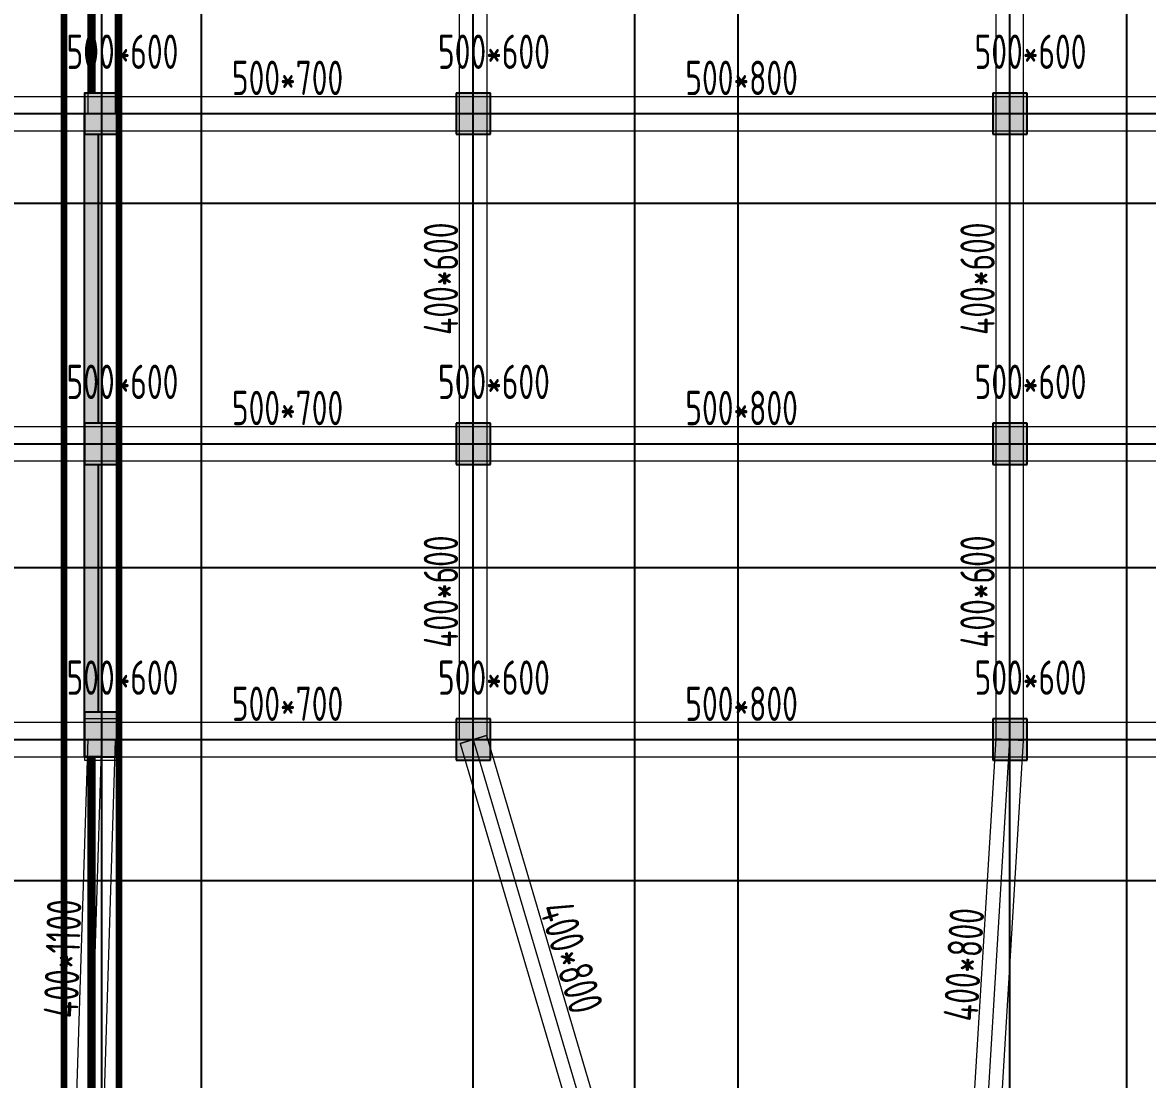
# Model space of a CAD drawing. Extents: x 369444 to 684549, y -549309 to 575337.
# Drawn here: x 404622 to 420974, y 355664 to 371032 of the extents above; entities that cross this region are included whole.
import ezdxf

# ---------------------------------------------------------------- set-up
doc = ezdxf.new("R2010")
doc.units = 0
doc.header["$LTSCALE"] = 1000
doc.header["$MEASUREMENT"] = 0
doc.linetypes.add('__DASH', pattern=[0.35, 0.25, -0.1])
doc.linetypes.add('DASH', pattern=[0.35, 0.25, -0.1])
for name, color, linetype, lineweight, true_color in [('-1-0-1', 7, 'Continuous', 0, 0xc0c0c0), ('-1-1-2', 7, 'Continuous', 0, 0xc0c0c0), ('-2-0-1', 1, 'Continuous', 0, 0xff0000), ('-2-1-2', 9, 'Continuous', 0, 0x808080), ('1-6-1', 7, 'Continuous', 0, 0x55ff55), ('1-6-2', 7, 'Continuous', 0, 0x55ff55), ('11-6-1', 2, 'Continuous', 0, 0xffff00), ('11-6-2', 2, 'Continuous', 0, 0xffff00), ('11-6-5', 2, 'Continuous', 0, 0xffff00), ('12-6-1', 4, 'Continuous', 0, 0x00ffff), ('12-6-2', 4, 'Continuous', 0, 0x00ffff), ('12-6-5', 4, 'Continuous', 0, 0x00ffff)]:
    doc.layers.add(name, color=color, linetype=linetype, lineweight=lineweight, true_color=true_color)
for name, color, linetype in [('A-COLU-CONC', 9, 'Continuous'), ('A-WALL-HATCH', 8, 'Continuous'), ('COLUMN', 9, 'Continuous'), ('DOTE', 1, 'Continuous'), ('PUB_HATCH', 8, 'Continuous'), ('WALL', 9, 'Continuous'), ('WINDOW', 4, 'Continuous'), ('防火分区线', 7, 'Continuous')]:
    doc.layers.add(name, color=color, linetype=linetype)
doc.styles.add('yjkcad', font='yjkeng.shx', dxfattribs={"width": 0.7, "height": 250, "bigfont": 'yjkchn.shx'})

# ---------------------------------------------------------------- blocks, each defined once
blk = doc.blocks.new('$DorLib2D$00000213')
at = {"color": 0, "linetype": 'DASH', "const_width": 0.02}
blk.add_lwpolyline([(0.5, 0), (-0.5, 0)], dxfattribs=at)
blk = doc.blocks.new('_FZH')
blk.add_lwpolyline([(-0.5, -0.5), (0.5, -0.5), (0.5, 0.5), (-0.5, 0.5)], close=True)
at = {"layer": 'PUB_HATCH'}
blk.add_solid([(-0.5, -0.5), (0.5, -0.5), (-0.5, 0.5), (0.5, 0.5)], dxfattribs=at)

msp = doc.modelspace()

# ---------------------------------------------------------------- hatches: boundary and pattern name
at = {"layer": 'A-WALL-HATCH'}
for points in [[(406024.7, 369406.6), (406024.7, 370006.6), (405524.7, 370006.6), (405524.7, 369406.6)], [(411424.7, 369406.6), (411424.7, 370006.6), (410924.7, 370006.6), (410924.7, 369406.6)], [(419224.7, 369406.6), (419224.7, 370006.6), (418724.7, 370006.6), (418724.7, 369406.6)], [(406024.7, 364606.6), (406024.7, 365206.6), (405524.7, 365206.6), (405524.7, 364606.6)], [(411424.7, 364606.6), (411424.7, 365206.6), (410924.7, 365206.6), (410924.7, 364606.6)], [(419224.7, 364606.6), (419224.7, 365206.6), (418724.7, 365206.6), (418724.7, 364606.6)], [(406024.7, 360357), (406024.7, 361006.8), (405524.7, 361006.8), (405524.7, 360357)], [(411424.7, 360306.6), (411424.7, 360906.6), (410924.7, 360906.6), (410924.7, 360306.6)], [(419224.7, 360306.6), (419224.7, 360906.6), (418724.7, 360906.6), (418724.7, 360306.6)]]:
    msp.add_hatch(color=256, dxfattribs=at).paths.add_polyline_path(points)
at = {"layer": 'PUB_HATCH'}
msp.add_hatch(color=256, dxfattribs=at).paths.add_polyline_path([(405774.6, 369406.6), (405524.6, 369406.6), (405524.6, 360357), (405774.6, 360357)])

# ---------------------------------------------------------------- linework, layer by layer
at = {"layer": '-1-0-1', "color": 0}
for p in [(405774.3, 369707.1, -3600), (411174.3, 369707.1, -3600), (418974.3, 369707.1, -3600), (405774.3, 364907.1, -3600), (411174.3, 364907.1, -3600), (418974.3, 364907.1, -3600), (405774.3, 360607.1, -3600), (411174.3, 360607.1, -3600), (418974.3, 360607.1, -3600)]:
    msp.add_point(p, dxfattribs=at)
at = {"layer": '-1-1-2', "color": 0}
for p, q in [((405774.3, 369707.1, -3600), (405774.3, 369707.1)), ((411174.3, 369707.1, -3600), (411174.3, 369707.1)), ((418974.3, 369707.1, -3600), (418974.3, 369707.1)), ((405774.3, 364907.1, -3600), (405774.3, 364907.1)), ((411174.3, 364907.1, -3600), (411174.3, 364907.1)), ((418974.3, 364907.1, -3600), (418974.3, 364907.1)), ((405774.3, 360607.1, -3600), (405774.3, 360607.1)), ((411174.3, 360607.1, -3600), (411174.3, 360607.1)), ((418974.3, 360607.1, -3600), (418974.3, 360607.1))]:
    msp.add_line(p, q, dxfattribs=at)
at = {"layer": '-2-0-1', "color": 0}
for p, q in [((411174.3, 369707.1, -3600), (411174.3, 376307.1, -3600)), ((418974.3, 369707.1, -3600), (418974.3, 376307.1, -3600)), ((405774.3, 369707.1, -3600), (405774.3, 376252, -3600)), ((400124.3, 369707.1, -3600), (405774.3, 369707.1, -3600)), ((405774.3, 369707.1, -3600), (411174.3, 369707.1, -3600)), ((405774.3, 364907.1, -3600), (405774.3, 369707.1, -3600)), ((411174.3, 364907.1, -3600), (411174.3, 369707.1, -3600)), ((411174.3, 369707.1, -3600), (418974.3, 369707.1, -3600)), ((418974.3, 369707.1, -3600), (426774.3, 369707.1, -3600)), ((418974.3, 364907.1, -3600), (418974.3, 369707.1, -3600)), ((400124.3, 364907.1, -3600), (405774.3, 364907.1, -3600)), ((405774.3, 364907.1, -3600), (411174.3, 364907.1, -3600)), ((405774.3, 360607.1, -3600), (405774.3, 364907.1, -3600)), ((411174.3, 360607.1, -3600), (411174.3, 364907.1, -3600)), ((411174.3, 364907.1, -3600), (418974.3, 364907.1, -3600)), ((418974.3, 364907.1, -3600), (426774.3, 364907.1, -3600)), ((418974.3, 360607.1, -3600), (418974.3, 364907.1, -3600)), ((400124.3, 360607.1, -3600), (405774.3, 360607.1, -3600)), ((405574.4, 354206.9, -3600), (405774.3, 360607.1, -3600)), ((405774.3, 360607.1, -3600), (411174.3, 360607.1, -3600)), ((411174.3, 360607.1, -3600), (413124.3, 354007.1, -3600)), ((411174.3, 360607.1, -3600), (418974.3, 360607.1, -3600)), ((418574.4, 354006.9, -3600), (418974.3, 360607.1, -3600)), ((418974.3, 360607.1, -3600), (426774.3, 360607.1, -3600))]:
    msp.add_line(p, q, dxfattribs=at)
at = {"layer": '-2-1-2', "color": 0}
for p, q in [((411174.3, 369707.1), (411174.3, 376307.1)), ((418974.3, 369707.1), (418974.3, 376307.1)), ((405774.3, 369707.1), (405774.3, 376252)), ((400124.3, 369707.1), (405774.3, 369707.1)), ((405774.3, 369707.1), (411174.3, 369707.1)), ((405774.3, 364907.1), (405774.3, 369707.1)), ((411174.3, 364907.1), (411174.3, 369707.1)), ((411174.3, 369707.1), (418974.3, 369707.1)), ((418974.3, 369707.1), (426774.3, 369707.1)), ((418974.3, 364907.1), (418974.3, 369707.1)), ((400124.3, 364907.1), (405774.3, 364907.1)), ((405774.3, 364907.1), (411174.3, 364907.1)), ((405774.3, 360607.1), (405774.3, 364907.1)), ((411174.3, 360607.1), (411174.3, 364907.1)), ((411174.3, 364907.1), (418974.3, 364907.1)), ((418974.3, 364907.1), (426774.3, 364907.1)), ((418974.3, 360607.1), (418974.3, 364907.1)), ((400124.3, 360607.1), (405774.3, 360607.1)), ((405574.4, 354206.9), (405774.3, 360607.1)), ((405774.3, 360607.1), (411174.3, 360607.1)), ((411174.3, 360607.1), (413124.3, 354007.1)), ((411174.3, 360607.1), (418974.3, 360607.1)), ((418574.4, 354006.9), (418974.3, 360607.1)), ((418974.3, 360607.1), (426774.3, 360607.1))]:
    msp.add_line(p, q, dxfattribs=at)
at = {"layer": '1-6-1', "color": 0}
for p, q in [((405524.3, 369707.1, -8700), (405524.3, 364907.1, -8700)), ((405524.3, 369707.1, -5100), (405524.3, 369707.1, -8700)), ((405524.3, 364907.1, -5100), (405524.3, 369707.1, -5100)), ((405524.3, 369707.1, -8700), (405524.3, 369707.1, -5100)), ((405774.3, 369707.1, -8700), (405524.3, 369707.1, -8700)), ((405524.3, 369707.1, -5100), (405774.3, 369707.1, -5100)), ((405774.3, 369707.1, -5100), (405774.3, 364907.1, -5100)), ((405774.3, 369707.1, -8700), (405774.3, 369707.1, -5100)), ((405774.3, 364907.1, -8700), (405774.3, 369707.1, -8700)), ((405774.3, 369707.1, -5100), (405774.3, 369707.1, -8700)), ((405524.3, 364907.1, -8700), (405524.3, 364907.1, -5100)), ((405524.3, 364907.1, -8700), (405524.3, 360607.1, -8700)), ((405524.3, 364907.1, -5100), (405524.3, 364907.1, -8700)), ((405524.3, 360607.1, -5100), (405524.3, 364907.1, -5100)), ((405774.3, 364907.1, -5100), (405774.3, 364907.1, -8700)), ((405774.3, 364907.1, -5100), (405774.3, 360607.1, -5100)), ((405774.3, 364907.1, -8700), (405774.3, 364907.1, -5100)), ((405774.3, 360607.1, -8700), (405774.3, 364907.1, -8700)), ((405524.3, 360607.1, -8700), (405524.3, 360607.1, -5100)), ((405524.3, 360607.1, -8700), (405774.3, 360607.1, -8700)), ((405524.3, 360607.1, -5100), (405524.3, 360607.1, -8700)), ((405774.3, 360607.1, -5100), (405524.3, 360607.1, -5100)), ((405774.3, 360607.1, -5100), (405774.3, 360607.1, -8700)), ((405774.3, 360607.1, -8700), (405774.3, 360607.1, -5100))]:
    msp.add_line(p, q, dxfattribs=at)
at = {"layer": '1-6-2', "color": 0}
for p, q in [((405774.3, 369707.1, -5100), (405774.3, 364907.1, -5100)), ((405774.3, 369707.1, -8700), (405774.3, 369707.1, -5100)), ((405774.3, 364907.1, -8700), (405774.3, 369707.1, -8700)), ((405774.3, 364907.1, -5100), (405774.3, 364907.1, -8700)), ((405774.3, 364907.1, -5100), (405774.3, 360607.1, -5100)), ((405774.3, 364907.1, -8700), (405774.3, 364907.1, -5100)), ((405774.3, 360607.1, -8700), (405774.3, 364907.1, -8700)), ((405774.3, 360607.1, -5100), (405774.3, 360607.1, -8700))]:
    msp.add_line(p, q, dxfattribs=at)
at = {"layer": '11-6-1', "color": 0}
for p, q in [((405524.3, 370007.1, -5100), (405524.3, 369407.1, -5100)), ((406024.3, 370007.1, -5100), (405524.3, 370007.1, -5100)), ((405524.3, 370007.1, -8700), (405524.3, 369407.1, -8700)), ((406024.3, 370007.1, -8700), (405524.3, 370007.1, -8700)), ((405524.3, 370007.1, -8700), (405524.3, 370007.1, -5100)), ((406024.3, 369407.1, -5100), (406024.3, 370007.1, -5100)), ((406024.3, 369407.1, -8700), (406024.3, 370007.1, -8700)), ((406024.3, 370007.1, -8700), (406024.3, 370007.1, -5100)), ((410924.3, 370007.1), (410924.3, 369407.1)), ((411424.3, 370007.1), (410924.3, 370007.1)), ((410924.3, 370007.1, -3600), (410924.3, 369407.1, -3600)), ((411424.3, 370007.1, -3600), (410924.3, 370007.1, -3600)), ((410924.3, 370007.1, -3600), (410924.3, 370007.1)), ((411424.3, 369407.1), (411424.3, 370007.1)), ((411424.3, 369407.1, -3600), (411424.3, 370007.1, -3600)), ((411424.3, 370007.1, -3600), (411424.3, 370007.1)), ((418724.3, 370007.1), (418724.3, 369407.1)), ((419224.3, 370007.1), (418724.3, 370007.1)), ((418724.3, 370007.1, -3600), (418724.3, 369407.1, -3600)), ((419224.3, 370007.1, -3600), (418724.3, 370007.1, -3600)), ((418724.3, 370007.1, -3600), (418724.3, 370007.1)), ((419224.3, 369407.1), (419224.3, 370007.1)), ((419224.3, 369407.1, -3600), (419224.3, 370007.1, -3600)), ((419224.3, 370007.1, -3600), (419224.3, 370007.1)), ((405524.3, 369407.1, -5100), (406024.3, 369407.1, -5100)), ((405524.3, 369407.1, -8700), (406024.3, 369407.1, -8700)), ((405524.3, 369407.1, -8700), (405524.3, 369407.1, -5100)), ((406024.3, 369407.1, -8700), (406024.3, 369407.1, -5100)), ((410924.3, 369407.1), (411424.3, 369407.1)), ((410924.3, 369407.1, -3600), (411424.3, 369407.1, -3600)), ((410924.3, 369407.1, -3600), (410924.3, 369407.1)), ((411424.3, 369407.1, -3600), (411424.3, 369407.1)), ((418724.3, 369407.1), (419224.3, 369407.1)), ((418724.3, 369407.1, -3600), (419224.3, 369407.1, -3600)), ((418724.3, 369407.1, -3600), (418724.3, 369407.1)), ((419224.3, 369407.1, -3600), (419224.3, 369407.1)), ((405524.3, 365207.1), (405524.3, 364607.1)), ((406024.3, 365207.1), (405524.3, 365207.1)), ((405524.3, 365207.1, -3600), (405524.3, 364607.1, -3600)), ((406024.3, 365207.1, -3600), (405524.3, 365207.1, -3600)), ((405524.3, 365207.1, -3600), (405524.3, 365207.1)), ((406024.3, 364607.1), (406024.3, 365207.1)), ((406024.3, 364607.1, -3600), (406024.3, 365207.1, -3600)), ((406024.3, 365207.1, -3600), (406024.3, 365207.1)), ((410924.3, 365207.1), (410924.3, 364607.1)), ((411424.3, 365207.1), (410924.3, 365207.1)), ((410924.3, 365207.1, -3600), (410924.3, 364607.1, -3600)), ((411424.3, 365207.1, -3600), (410924.3, 365207.1, -3600)), ((410924.3, 365207.1, -3600), (410924.3, 365207.1)), ((411424.3, 364607.1), (411424.3, 365207.1)), ((411424.3, 364607.1, -3600), (411424.3, 365207.1, -3600)), ((411424.3, 365207.1, -3600), (411424.3, 365207.1)), ((418724.3, 365207.1), (418724.3, 364607.1)), ((419224.3, 365207.1), (418724.3, 365207.1)), ((418724.3, 365207.1, -3600), (418724.3, 364607.1, -3600)), ((419224.3, 365207.1, -3600), (418724.3, 365207.1, -3600)), ((418724.3, 365207.1, -3600), (418724.3, 365207.1)), ((419224.3, 364607.1), (419224.3, 365207.1)), ((419224.3, 364607.1, -3600), (419224.3, 365207.1, -3600)), ((419224.3, 365207.1, -3600), (419224.3, 365207.1)), ((405524.3, 364607.1), (406024.3, 364607.1)), ((405524.3, 364607.1, -3600), (406024.3, 364607.1, -3600)), ((405524.3, 364607.1, -3600), (405524.3, 364607.1)), ((406024.3, 364607.1, -3600), (406024.3, 364607.1)), ((410924.3, 364607.1), (411424.3, 364607.1)), ((410924.3, 364607.1, -3600), (411424.3, 364607.1, -3600)), ((410924.3, 364607.1, -3600), (410924.3, 364607.1)), ((411424.3, 364607.1, -3600), (411424.3, 364607.1)), ((418724.3, 364607.1), (419224.3, 364607.1)), ((418724.3, 364607.1, -3600), (419224.3, 364607.1, -3600)), ((418724.3, 364607.1, -3600), (418724.3, 364607.1)), ((419224.3, 364607.1, -3600), (419224.3, 364607.1)), ((405524.3, 360907.1), (405524.3, 360307.1)), ((406024.3, 360907.1), (405524.3, 360907.1)), ((405524.3, 360907.1, -3600), (405524.3, 360307.1, -3600)), ((406024.3, 360907.1, -3600), (405524.3, 360907.1, -3600)), ((405524.3, 360907.1, -3600), (405524.3, 360907.1)), ((406024.3, 360307.1), (406024.3, 360907.1)), ((406024.3, 360307.1, -3600), (406024.3, 360907.1, -3600)), ((406024.3, 360907.1, -3600), (406024.3, 360907.1)), ((410924.3, 360907.1), (410924.3, 360307.1)), ((411424.3, 360907.1), (410924.3, 360907.1)), ((410924.3, 360907.1, -3600), (410924.3, 360307.1, -3600)), ((411424.3, 360907.1, -3600), (410924.3, 360907.1, -3600)), ((410924.3, 360907.1, -3600), (410924.3, 360907.1)), ((411424.3, 360307.1), (411424.3, 360907.1)), ((411424.3, 360307.1, -3600), (411424.3, 360907.1, -3600)), ((411424.3, 360907.1, -3600), (411424.3, 360907.1)), ((418724.3, 360907.1), (418724.3, 360307.1)), ((419224.3, 360907.1), (418724.3, 360907.1)), ((418724.3, 360907.1, -3600), (418724.3, 360307.1, -3600)), ((419224.3, 360907.1, -3600), (418724.3, 360907.1, -3600)), ((418724.3, 360907.1, -3600), (418724.3, 360907.1)), ((419224.3, 360307.1), (419224.3, 360907.1)), ((419224.3, 360307.1, -3600), (419224.3, 360907.1, -3600)), ((419224.3, 360907.1, -3600), (419224.3, 360907.1)), ((405524.3, 360307.1), (406024.3, 360307.1)), ((405524.3, 360307.1, -3600), (406024.3, 360307.1, -3600)), ((405524.3, 360307.1, -3600), (405524.3, 360307.1)), ((406024.3, 360307.1, -3600), (406024.3, 360307.1)), ((410924.3, 360307.1), (411424.3, 360307.1)), ((410924.3, 360307.1, -3600), (411424.3, 360307.1, -3600)), ((410924.3, 360307.1, -3600), (410924.3, 360307.1)), ((411424.3, 360307.1, -3600), (411424.3, 360307.1)), ((418724.3, 360307.1), (419224.3, 360307.1)), ((418724.3, 360307.1, -3600), (419224.3, 360307.1, -3600)), ((418724.3, 360307.1, -3600), (418724.3, 360307.1)), ((419224.3, 360307.1, -3600), (419224.3, 360307.1))]:
    msp.add_line(p, q, dxfattribs=at)
at = {"layer": '11-6-2', "color": 0}
for p, q in [((405774.3, 369707.1, -8700), (405774.3, 369707.1, -5100)), ((411174.3, 369707.1, -3600), (411174.3, 369707.1)), ((418974.3, 369707.1, -3600), (418974.3, 369707.1)), ((405774.3, 364907.1, -3600), (405774.3, 364907.1)), ((411174.3, 364907.1, -3600), (411174.3, 364907.1)), ((418974.3, 364907.1, -3600), (418974.3, 364907.1)), ((405774.3, 360607.1, -3600), (405774.3, 360607.1)), ((411174.3, 360607.1, -3600), (411174.3, 360607.1)), ((418974.3, 360607.1, -3600), (418974.3, 360607.1))]:
    msp.add_line(p, q, dxfattribs=at)
at = {"layer": '12-6-1', "color": 0}
for p, q in [((410974.3, 369707.1, -5100), (410974.3, 376307.1, -5100)), ((410974.3, 369707.1, -5900), (410974.3, 376307.1, -5900)), ((411374.3, 369707.1, -5100), (411374.3, 376307.1, -5100)), ((411374.3, 369707.1, -5900), (411374.3, 376307.1, -5900)), ((418774.3, 369707.1, -5100), (418774.3, 376307.1, -5100)), ((418774.3, 369707.1, -5900), (418774.3, 376307.1, -5900)), ((419174.3, 369707.1, -5100), (419174.3, 376307.1, -5100)), ((419174.3, 369707.1, -5900), (419174.3, 376307.1, -5900)), ((405574.3, 369707.1, -5100), (405574.3, 376252, -5100)), ((405574.3, 369707.1, -5900), (405574.3, 376252, -5900)), ((405974.3, 369707.1, -5100), (405974.3, 376252, -5100)), ((405974.3, 369707.1, -5900), (405974.3, 376252, -5900)), ((400124.3, 369957.1), (405774.3, 369957.1)), ((400124.3, 369957.1, -700), (405774.3, 369957.1, -700)), ((405774.3, 369957.1), (405774.3, 369457.1)), ((405774.3, 369957.1, -700), (405774.3, 369957.1)), ((405774.3, 369457.1, -700), (405774.3, 369957.1, -700)), ((405774.3, 369957.1), (411174.3, 369957.1)), ((405774.3, 369957.1, -700), (411174.3, 369957.1, -700)), ((405774.3, 369957.1), (405774.3, 369457.1)), ((405774.3, 369957.1, -700), (405774.3, 369957.1)), ((405774.3, 369457.1, -700), (405774.3, 369957.1, -700)), ((411174.3, 369957.1), (411174.3, 369457.1)), ((411174.3, 369957.1, -700), (411174.3, 369957.1)), ((411174.3, 369457.1, -700), (411174.3, 369957.1, -700)), ((411174.3, 369957.1), (411174.3, 369457.1)), ((411174.3, 369957.1, -800), (411174.3, 369957.1)), ((411174.3, 369457.1, -800), (411174.3, 369957.1, -800)), ((411174.3, 369957.1), (418974.3, 369957.1)), ((411174.3, 369957.1, -800), (418974.3, 369957.1, -800)), ((418974.3, 369957.1), (418974.3, 369457.1)), ((418974.3, 369957.1, -800), (418974.3, 369957.1)), ((418974.3, 369457.1, -800), (418974.3, 369957.1, -800)), ((418974.3, 369957.1), (426774.3, 369957.1)), ((418974.3, 369957.1, -800), (426774.3, 369957.1, -800)), ((418974.3, 369957.1), (418974.3, 369457.1)), ((418974.3, 369957.1, -800), (418974.3, 369957.1)), ((418974.3, 369457.1, -800), (418974.3, 369957.1, -800)), ((405574.3, 369707.1, -5100), (405974.3, 369707.1, -5100)), ((405574.3, 369707.1, -5900), (405574.3, 369707.1, -5100)), ((405974.3, 369707.1, -5900), (405574.3, 369707.1, -5900)), ((405974.3, 369707.1, -5100), (405974.3, 369707.1, -5900)), ((410974.3, 369707.1, -5100), (411374.3, 369707.1, -5100)), ((410974.3, 369707.1, -5900), (410974.3, 369707.1, -5100)), ((411374.3, 369707.1, -5900), (410974.3, 369707.1, -5900)), ((410974.3, 369707.1, -5100), (411374.3, 369707.1, -5100)), ((410974.3, 369707.1, -5700), (410974.3, 369707.1, -5100)), ((411374.3, 369707.1, -5700), (410974.3, 369707.1, -5700)), ((410974.3, 364907.1, -5100), (410974.3, 369707.1, -5100)), ((410974.3, 364907.1, -5700), (410974.3, 369707.1, -5700)), ((411374.3, 369707.1, -5100), (411374.3, 369707.1, -5900)), ((411374.3, 369707.1, -5100), (411374.3, 369707.1, -5700)), ((411374.3, 364907.1, -5100), (411374.3, 369707.1, -5100)), ((411374.3, 364907.1, -5700), (411374.3, 369707.1, -5700)), ((418774.3, 369707.1, -5100), (419174.3, 369707.1, -5100)), ((418774.3, 369707.1, -5900), (418774.3, 369707.1, -5100)), ((419174.3, 369707.1, -5900), (418774.3, 369707.1, -5900)), ((418774.3, 369707.1, -5100), (419174.3, 369707.1, -5100)), ((418774.3, 369707.1, -5700), (418774.3, 369707.1, -5100)), ((419174.3, 369707.1, -5700), (418774.3, 369707.1, -5700)), ((418774.3, 364907.1, -5100), (418774.3, 369707.1, -5100)), ((418774.3, 364907.1, -5700), (418774.3, 369707.1, -5700)), ((419174.3, 369707.1, -5100), (419174.3, 369707.1, -5900)), ((419174.3, 369707.1, -5100), (419174.3, 369707.1, -5700)), ((419174.3, 364907.1, -5100), (419174.3, 369707.1, -5100)), ((419174.3, 364907.1, -5700), (419174.3, 369707.1, -5700)), ((400124.3, 369457.1), (405774.3, 369457.1)), ((400124.3, 369457.1, -700), (405774.3, 369457.1, -700)), ((405774.3, 369457.1), (405774.3, 369457.1, -700)), ((405774.3, 369457.1), (411174.3, 369457.1)), ((405774.3, 369457.1, -700), (411174.3, 369457.1, -700)), ((405774.3, 369457.1), (405774.3, 369457.1, -700)), ((411174.3, 369457.1), (411174.3, 369457.1, -700)), ((411174.3, 369457.1), (411174.3, 369457.1, -800)), ((411174.3, 369457.1), (418974.3, 369457.1)), ((411174.3, 369457.1, -800), (418974.3, 369457.1, -800)), ((418974.3, 369457.1), (418974.3, 369457.1, -800)), ((418974.3, 369457.1), (426774.3, 369457.1)), ((418974.3, 369457.1, -800), (426774.3, 369457.1, -800)), ((418974.3, 369457.1), (418974.3, 369457.1, -800)), ((400124.3, 365157.1), (405774.3, 365157.1)), ((400124.3, 365157.1, -700), (405774.3, 365157.1, -700)), ((405774.3, 365157.1), (405774.3, 364657.1)), ((405774.3, 365157.1, -700), (405774.3, 365157.1)), ((405774.3, 364657.1, -700), (405774.3, 365157.1, -700)), ((405774.3, 365157.1), (411174.3, 365157.1)), ((405774.3, 365157.1, -700), (411174.3, 365157.1, -700)), ((405774.3, 365157.1), (405774.3, 364657.1)), ((405774.3, 365157.1, -700), (405774.3, 365157.1)), ((405774.3, 364657.1, -700), (405774.3, 365157.1, -700)), ((411174.3, 365157.1), (411174.3, 364657.1)), ((411174.3, 365157.1, -700), (411174.3, 365157.1)), ((411174.3, 364657.1, -700), (411174.3, 365157.1, -700)), ((411174.3, 365157.1), (411174.3, 364657.1)), ((411174.3, 365157.1, -800), (411174.3, 365157.1)), ((411174.3, 364657.1, -800), (411174.3, 365157.1, -800)), ((411174.3, 365157.1), (418974.3, 365157.1)), ((411174.3, 365157.1, -800), (418974.3, 365157.1, -800)), ((418974.3, 365157.1), (418974.3, 364657.1)), ((418974.3, 365157.1, -800), (418974.3, 365157.1)), ((418974.3, 364657.1, -800), (418974.3, 365157.1, -800)), ((418974.3, 365157.1), (426774.3, 365157.1)), ((418974.3, 365157.1, -800), (426774.3, 365157.1, -800)), ((418974.3, 365157.1), (418974.3, 364657.1)), ((418974.3, 365157.1, -800), (418974.3, 365157.1)), ((418974.3, 364657.1, -800), (418974.3, 365157.1, -800)), ((410974.3, 364907.1, -5100), (411374.3, 364907.1, -5100)), ((410974.3, 364907.1, -5700), (410974.3, 364907.1, -5100)), ((411374.3, 364907.1, -5700), (410974.3, 364907.1, -5700)), ((410974.3, 364907.1, -5100), (411374.3, 364907.1, -5100)), ((410974.3, 364907.1, -5700), (410974.3, 364907.1, -5100)), ((411374.3, 364907.1, -5700), (410974.3, 364907.1, -5700)), ((410974.3, 360607.1, -5100), (410974.3, 364907.1, -5100)), ((410974.3, 360607.1, -5700), (410974.3, 364907.1, -5700)), ((411374.3, 364907.1, -5100), (411374.3, 364907.1, -5700)), ((411374.3, 364907.1, -5100), (411374.3, 364907.1, -5700)), ((411374.3, 360607.1, -5100), (411374.3, 364907.1, -5100)), ((411374.3, 360607.1, -5700), (411374.3, 364907.1, -5700)), ((418774.3, 364907.1, -5100), (419174.3, 364907.1, -5100)), ((418774.3, 364907.1, -5700), (418774.3, 364907.1, -5100)), ((419174.3, 364907.1, -5700), (418774.3, 364907.1, -5700)), ((418774.3, 364907.1, -5100), (419174.3, 364907.1, -5100)), ((418774.3, 364907.1, -5700), (418774.3, 364907.1, -5100)), ((419174.3, 364907.1, -5700), (418774.3, 364907.1, -5700)), ((418774.3, 360607.1, -5100), (418774.3, 364907.1, -5100)), ((418774.3, 360607.1, -5700), (418774.3, 364907.1, -5700)), ((419174.3, 364907.1, -5100), (419174.3, 364907.1, -5700)), ((419174.3, 364907.1, -5100), (419174.3, 364907.1, -5700)), ((419174.3, 360607.1, -5100), (419174.3, 364907.1, -5100)), ((419174.3, 360607.1, -5700), (419174.3, 364907.1, -5700)), ((400124.3, 364657.1), (405774.3, 364657.1)), ((400124.3, 364657.1, -700), (405774.3, 364657.1, -700)), ((405774.3, 364657.1), (405774.3, 364657.1, -700)), ((405774.3, 364657.1), (411174.3, 364657.1)), ((405774.3, 364657.1, -700), (411174.3, 364657.1, -700)), ((405774.3, 364657.1), (405774.3, 364657.1, -700)), ((411174.3, 364657.1), (411174.3, 364657.1, -700)), ((411174.3, 364657.1), (411174.3, 364657.1, -800)), ((411174.3, 364657.1), (418974.3, 364657.1)), ((411174.3, 364657.1, -800), (418974.3, 364657.1, -800)), ((418974.3, 364657.1), (418974.3, 364657.1, -800)), ((418974.3, 364657.1), (426774.3, 364657.1)), ((418974.3, 364657.1, -800), (426774.3, 364657.1, -800)), ((418974.3, 364657.1), (418974.3, 364657.1, -800)), ((400124.3, 360857.1), (405774.3, 360857.1)), ((400124.3, 360857.1, -700), (405774.3, 360857.1, -700)), ((405774.3, 360857.1), (405774.3, 360357.1)), ((405774.3, 360857.1, -700), (405774.3, 360857.1)), ((405774.3, 360357.1, -700), (405774.3, 360857.1, -700)), ((405774.3, 360857.1), (411174.3, 360857.1)), ((405774.3, 360857.1, -700), (411174.3, 360857.1, -700)), ((405774.3, 360857.1), (405774.3, 360357.1)), ((405774.3, 360857.1, -700), (405774.3, 360857.1)), ((405774.3, 360357.1, -700), (405774.3, 360857.1, -700)), ((411174.3, 360857.1), (411174.3, 360357.1)), ((411174.3, 360857.1, -700), (411174.3, 360857.1)), ((411174.3, 360357.1, -700), (411174.3, 360857.1, -700)), ((411174.3, 360857.1), (411174.3, 360357.1)), ((411174.3, 360857.1, -800), (411174.3, 360857.1)), ((411174.3, 360357.1, -800), (411174.3, 360857.1, -800)), ((411174.3, 360857.1), (418974.3, 360857.1)), ((411174.3, 360857.1, -800), (418974.3, 360857.1, -800)), ((418974.3, 360857.1), (418974.3, 360357.1)), ((418974.3, 360857.1, -800), (418974.3, 360857.1)), ((418974.3, 360357.1, -800), (418974.3, 360857.1, -800)), ((418974.3, 360857.1), (426774.3, 360857.1)), ((418974.3, 360857.1, -800), (426774.3, 360857.1, -800)), ((418974.3, 360857.1), (418974.3, 360357.1)), ((418974.3, 360857.1, -800), (418974.3, 360857.1)), ((418974.3, 360357.1, -800), (418974.3, 360857.1, -800)), ((405374.5, 354213.2, -5100), (405574.4, 360613.3, -5100)), ((405374.5, 354213.2, -6200), (405574.4, 360613.3, -6200)), ((405574.4, 360613.3, -5100), (405974.2, 360600.8, -5100)), ((405574.4, 360613.3, -6200), (405574.4, 360613.3, -5100)), ((405974.2, 360600.8, -6200), (405574.4, 360613.3, -6200)), ((405774.3, 354200.7, -5100), (405974.2, 360600.8, -5100)), ((405774.3, 354200.7, -6200), (405974.2, 360600.8, -6200)), ((405974.2, 360600.8, -5100), (405974.2, 360600.8, -6200)), ((410974.3, 360607.1, -5100), (411374.3, 360607.1, -5100)), ((410974.3, 360607.1, -5700), (410974.3, 360607.1, -5100)), ((411374.3, 360607.1, -5700), (410974.3, 360607.1, -5700)), ((411366.1, 360663.7), (410982.5, 360550.4)), ((410982.5, 360550.4, -800), (411366.1, 360663.7, -800)), ((411366.1, 360663.7, -800), (411366.1, 360663.7)), ((411366.1, 360663.7), (413316.1, 354063.7)), ((411366.1, 360663.7, -800), (413316.1, 354063.7, -800)), ((411374.3, 360607.1, -5100), (411374.3, 360607.1, -5700)), ((418374.7, 354019, -5100), (418774.7, 360619.1, -5100)), ((418374.7, 354019, -5900), (418774.7, 360619.1, -5900)), ((418774, 353994.8, -5100), (419174, 360595, -5100)), ((418774, 353994.8, -5900), (419174, 360595, -5900)), ((418774.3, 360607.1, -5100), (419174.3, 360607.1, -5100)), ((418774.3, 360607.1, -5700), (418774.3, 360607.1, -5100)), ((419174.3, 360607.1, -5700), (418774.3, 360607.1, -5700)), ((418774.7, 360619.1, -5100), (419174, 360595, -5100)), ((418774.7, 360619.1, -5900), (418774.7, 360619.1, -5100)), ((419174, 360595, -5900), (418774.7, 360619.1, -5900)), ((419174, 360595, -5100), (419174, 360595, -5900)), ((419174.3, 360607.1, -5100), (419174.3, 360607.1, -5700)), ((410982.5, 360550.4), (410982.5, 360550.4, -800)), ((410982.5, 360550.4), (412932.5, 353950.4)), ((410982.5, 360550.4, -800), (412932.5, 353950.4, -800)), ((400124.3, 360357.1), (405774.3, 360357.1)), ((400124.3, 360357.1, -700), (405774.3, 360357.1, -700)), ((405774.3, 360357.1), (405774.3, 360357.1, -700)), ((405774.3, 360357.1), (411174.3, 360357.1)), ((405774.3, 360357.1, -700), (411174.3, 360357.1, -700)), ((405774.3, 360357.1), (405774.3, 360357.1, -700)), ((411174.3, 360357.1), (411174.3, 360357.1, -700)), ((411174.3, 360357.1), (411174.3, 360357.1, -800)), ((411174.3, 360357.1), (418974.3, 360357.1)), ((411174.3, 360357.1, -800), (418974.3, 360357.1, -800)), ((418974.3, 360357.1), (418974.3, 360357.1, -800)), ((418974.3, 360357.1), (426774.3, 360357.1)), ((418974.3, 360357.1, -800), (426774.3, 360357.1, -800)), ((418974.3, 360357.1), (418974.3, 360357.1, -800))]:
    msp.add_line(p, q, dxfattribs=at)
at = {"layer": '12-6-2', "color": 0}
for p, q in [((411174.3, 369707.1, -5100), (411174.3, 376307.1, -5100)), ((418974.3, 369707.1, -5100), (418974.3, 376307.1, -5100)), ((405774.3, 369707.1, -5100), (405774.3, 376252, -5100)), ((400124.3, 369707.1), (405774.3, 369707.1)), ((405774.3, 369707.1), (411174.3, 369707.1)), ((411174.3, 369707.1), (418974.3, 369707.1)), ((411174.3, 364907.1, -5100), (411174.3, 369707.1, -5100)), ((418974.3, 369707.1), (426774.3, 369707.1)), ((418974.3, 364907.1, -5100), (418974.3, 369707.1, -5100)), ((400124.3, 364907.1), (405774.3, 364907.1)), ((405774.3, 364907.1), (411174.3, 364907.1)), ((411174.3, 364907.1), (418974.3, 364907.1)), ((411174.3, 360607.1, -5100), (411174.3, 364907.1, -5100)), ((418974.3, 364907.1), (426774.3, 364907.1)), ((418974.3, 360607.1, -5100), (418974.3, 364907.1, -5100)), ((400124.3, 360607.1), (405774.3, 360607.1)), ((405574.4, 354206.9, -5100), (405774.3, 360607.1, -5100)), ((405774.3, 360607.1), (411174.3, 360607.1)), ((411174.3, 360607.1), (413124.3, 354007.1)), ((411174.3, 360607.1), (418974.3, 360607.1)), ((418574.4, 354006.9, -5100), (418974.3, 360607.1, -5100)), ((418974.3, 360607.1), (426774.3, 360607.1))]:
    msp.add_line(p, q, dxfattribs=at)
at = {"layer": 'A-COLU-CONC'}
for p, q in [((406024.7, 361006.8), (405524.7, 361006.8)), ((405524.7, 361006.8), (405524.7, 360357)), ((406024.7, 360357), (406024.7, 361006.8)), ((411424.7, 360906.6), (410924.7, 360906.6)), ((410924.7, 360906.6), (410924.7, 360306.6)), ((411424.7, 360306.6), (411424.7, 360906.6)), ((419224.7, 360906.6), (418724.7, 360906.6)), ((418724.7, 360906.6), (418724.7, 360306.6)), ((419224.7, 360306.6), (419224.7, 360906.6)), ((405524.7, 360357), (406024.7, 360357)), ((410924.7, 360306.6), (411424.7, 360306.6)), ((418724.7, 360306.6), (419224.7, 360306.6))]:
    msp.add_line(p, q, dxfattribs=at)
at = {"layer": 'COLUMN', "color": 8}
for p, q in [((406024.7, 370006.6), (405524.7, 370006.6)), ((405524.7, 370006.6), (405524.7, 369406.6)), ((406024.7, 369406.6), (406024.7, 370006.6)), ((411424.7, 370006.6), (410924.7, 370006.6)), ((410924.7, 370006.6), (410924.7, 369406.6)), ((411424.7, 369406.6), (411424.7, 370006.6)), ((419224.7, 370006.6), (418724.7, 370006.6)), ((418724.7, 370006.6), (418724.7, 369406.6)), ((419224.7, 369406.6), (419224.7, 370006.6)), ((405524.7, 369406.6), (406024.7, 369406.6)), ((410924.7, 369406.6), (411424.7, 369406.6)), ((418724.7, 369406.6), (419224.7, 369406.6)), ((406024.7, 365206.6), (405524.7, 365206.6)), ((405524.7, 365206.6), (405524.7, 364606.6)), ((406024.7, 364606.6), (406024.7, 365206.6)), ((411424.7, 365206.6), (410924.7, 365206.6)), ((410924.7, 365206.6), (410924.7, 364606.6)), ((411424.7, 364606.6), (411424.7, 365206.6)), ((419224.7, 365206.6), (418724.7, 365206.6)), ((418724.7, 365206.6), (418724.7, 364606.6)), ((419224.7, 364606.6), (419224.7, 365206.6)), ((405524.7, 364606.6), (406024.7, 364606.6)), ((410924.7, 364606.6), (411424.7, 364606.6)), ((418724.7, 364606.6), (419224.7, 364606.6))]:
    msp.add_line(p, q, dxfattribs=at)
at = {"layer": 'DOTE', "color": 8}
for p, q in [((405774.5, 59364.2), (405774.5, 476704.8)), ((407224.5, 261807), (407224.5, 476704.8)), ((411174.5, 261807), (411174.5, 476704.8)), ((413524.5, 59364.2), (413524.5, 476704.8)), ((415024.5, 261807), (415024.5, 476704.8)), ((418974.5, 261807), (418974.5, 476704.8)), ((420674.5, 59364.2), (420674.5, 476704.8))]:
    msp.add_line(p, q, dxfattribs=at)
at = {"layer": 'DOTE', "color": 8, "lineweight": -2}
for p, q in [((377844.4, 369707), (624570.9, 369707)), ((377844.4, 368407), (624570.9, 368407)), ((377844.4, 364907), (624570.9, 364907)), ((377844.4, 363107), (624570.9, 363107)), ((377844.4, 360607), (624570.9, 360607)), ((377844.4, 358557), (624570.9, 358557))]:
    msp.add_line(p, q, dxfattribs=at)
at = {"layer": 'WALL', "linetype": 'ByBlock'}
for p, q in [((405524.7, 370006.6), (405524.5, 370006.6)), ((405524.5, 370006.6), (405524.5, 369706.6)), ((405524.5, 364906.6), (405524.5, 369706.6)), ((405724.5, 365206.6), (405724.5, 369406.6)), ((405524.5, 360681.9), (405524.5, 364906.6)), ((405724.5, 361006.8), (405724.5, 364606.6)), ((405524.5, 360681.9), (405524.5, 360357)), ((405524.5, 360357), (405524.7, 360357))]:
    msp.add_line(p, q, dxfattribs=at)
at = {"layer": 'WALL'}
for p, q in [((405524.6, 360357), (405524.6, 369406.6)), ((405774.6, 360357), (405774.6, 369406.6)), ((405524.6, 360357), (405774.6, 360357))]:
    msp.add_line(p, q, dxfattribs=at)
at = {"layer": 'WINDOW', "linetype": 'DASH'}
msp.add_line((405774.6, 360357), (405524.6, 360357), dxfattribs=at)
at = {"layer": '防火分区线', "linetype": '__DASH', "lineweight": -2, "ltscale": 8, "const_width": 100}
for points in [[(431024.5, 331256.9), (396374.5, 331256.9), (396374.5, 336106.9), (394974.5, 336107), (394974.5, 340506.9), (394424.5, 340506.9), (394424.5, 346007), (396374.5, 346007), (396374.5, 349564.2), (399124.5, 349514.2), (399124.5, 354606.9), (405224.5, 354606.9), (405224.5, 392657.1)], [(430224.5, 332056.9), (397174.5, 332056.9), (397174.5, 336906.8), (395774.5, 336906.9), (395774.5, 341306.9), (395224.5, 341306.9), (395224.5, 345207), (397174.5, 345207), (397174.5, 348749.5), (399924.5, 348699.5), (399924.5, 353806.9), (406024.5, 353806.9), (406024.5, 391857.1)]]:
    msp.add_lwpolyline(points, dxfattribs=at)
at = {"layer": '防火分区线', "color": 5, "linetype": 'DASH', "ltscale": 8, "const_width": 100}
for points in [[(405224.5, 392657), (405224.5, 351406.8), (405674.5, 351406.8), (405674.4, 348706.8), (408924.5, 348706.8), (408924.5, 347156.7), (410514.5, 347156.7), (410514.5, 346557), (414174.4, 346557), (414174.4, 347157), (417874.5, 347156.8), (417874.5, 344007.1), (422274.5, 344007.1), (422274.5, 348706.8), (435524.5, 348706.8), (435524.5, 342106.8), (465324.5, 342106.8), (465324.5, 389856.6)], [(406024.5, 391857), (406024.5, 352206.8), (406474.5, 352206.8), (406474.4, 349506.8), (409724.5, 349506.8), (409724.5, 347956.7), (411314.5, 347956.7), (411314.5, 347357), (413374.4, 347357), (413374.4, 347957), (418674.5, 347956.7), (418674.5, 344807.1), (421474.5, 344807.1), (421474.5, 349506.8), (436324.5, 349506.8), (436324.5, 342906.8), (464524.5, 342906.8), (464524.5, 390656.6)]]:
    msp.add_lwpolyline(points, dxfattribs=at)

# ---------------------------------------------------------------- block references
at = {"layer": 'COLUMN', "xscale": 500.1944427490234, "yscale": 600, "zscale": 600}
msp.add_blockref('_FZH', (405774.6, 369706.6), dxfattribs=at)
at = {"layer": 'WINDOW', "linetype": 'ByBlock', "lineweight": -2, "xscale": -6000, "yscale": 6000, "zscale": 6000, "rotation": 270}
for p in [(405624.5, 373006.6), (405624.5, 357357)]:
    msp.add_blockref('$DorLib2D$00000213', p, dxfattribs=at)

# ---------------------------------------------------------------- texts
at = {"layer": '11-6-5', "color": 0, "char_height": 500, "attachment_point": 8, "style": 'yjkcad'}
for insert in [(406074.3, 370357.1, -3600), (411474.3, 370357.1, -3600), (419274.3, 370357.1, -3600), (406074.3, 365557.1, -3600), (411474.3, 365557.1, -3600), (419274.3, 365557.1, -3600), (406074.3, 361257.1, -3600), (411474.3, 361257.1, -3600), (419274.3, 361257.1, -3600)]:
    msp.add_mtext('500*600', dxfattribs=dict(at, insert=insert))
at = {"layer": '12-6-5', "color": 0, "char_height": 500, "attachment_point": 8, "style": 'yjkcad'}
for s, insert in [('500*700', (408474.3, 369977.1)), ('500*800', (415074.3, 369977.1)), ('500*700', (408474.3, 365177.1)), ('500*800', (415074.3, 365177.1)), ('500*800', (415074.3, 360877.1))]:
    msp.add_mtext(s, dxfattribs=dict(at, insert=insert))
for s, insert, rotation in [('400*600', (410954.3, 367307.1), 90), ('400*600', (418754.3, 367307.1), 90), ('400*600', (410954.3, 362757.1), 90), ('400*600', (418754.3, 362757.1), 90), ('500*700', (408474.3, 360877.1), 360), ('400*1100', (405454.5, 357413.9), 88.21065), ('400*800', (412360.3, 357369.4), 286.46001), ('400*800', (418554.8, 357320.3), 86.53234)]:
    msp.add_mtext(s, dxfattribs=dict(at, insert=insert, rotation=rotation))

doc.saveas('drawing.dxf')
